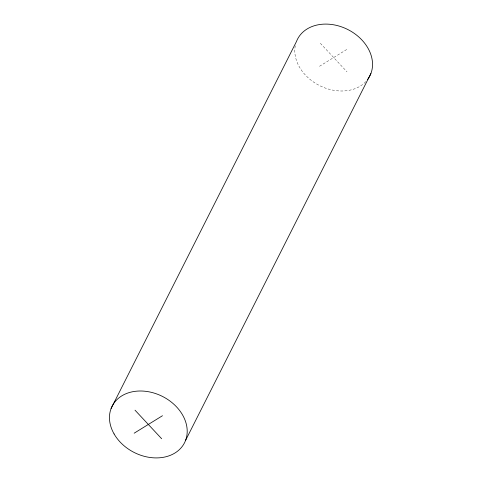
<?xml version="1.0" encoding="UTF-8"?>
<svg xmlns="http://www.w3.org/2000/svg" width="482" height="482" viewBox="0 0 482 482"><rect width="100%" height="100%" fill="white"/><g stroke="black" fill="none" stroke-linecap="round" stroke-linejoin="round"><path stroke-width="0.36" stroke-dasharray="2.41 1.81" d="M319.512 66.281L347.823 48.815M320.349 43.278L346.986 71.818M365.808 81.621A40.56 31.39 26.8 0 1 319.271 85.441A40.56 31.39 26.8 0 1 295.303 45.537"/><path stroke-width="0.72" d="M111.107 408.471L296.448 41.566A40.56 31.39 26.8 0 1 348.793 30.035A40.56 31.39 26.8 0 1 367.658 79.422M185.552 440.434L370.893 73.529M134.177 433.185L162.488 415.719M135.014 410.182L161.651 438.722M114.089 433.939A40.56 31.39 26.8 0 0 181.389 447.501A40.56 31.39 26.8 0 0 149.516 391.926A40.56 31.39 26.8 0 0 114.089 433.939"/></g></svg>
